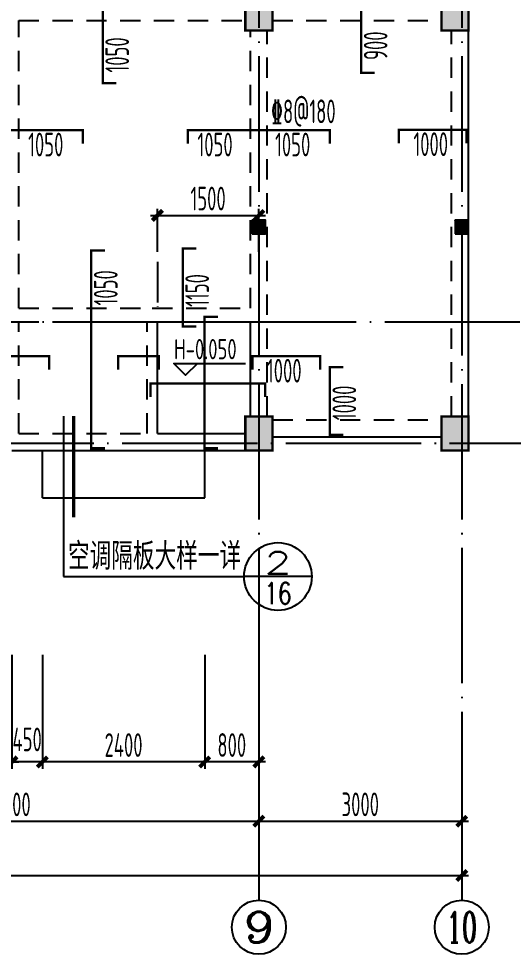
# Model space of a CAD drawing. Extents: x -472319 to -112444, y -516749 to -5704.
# Drawn here: x -249444 to -242132, y -254778 to -240960 of the extents above; entities that cross this region are included whole.
import ezdxf
from ezdxf.enums import TextEntityAlignment as Align

# ---------------------------------------------------------------- set-up
doc = ezdxf.new("R2010")
doc.units = 0
doc.header["$LTSCALE"] = 100
doc.header["$MEASUREMENT"] = 0
for name, pattern in [('3', [5, 3, -2]), ('CENTER', [2, 1.25, -0.25, 0.25, -0.25]), ('DOTE', [2.42, 2, -0.2, 0.02, -0.2])]:
    doc.linetypes.add(name, pattern=pattern)
for name, color, linetype in [('1301', 24, 'Continuous'), ('1305', 1, 'Continuous'), ('1306', 94, 'Continuous'), ('1307', 7, 'Continuous'), ('AXIS', 3, 'Continuous'), ('AXIS_TEXT', 7, 'Continuous'), ('COLUMN', 9, 'Continuous'), ('DIM_IDEN', 3, 'Continuous'), ('DOTE', 1, 'CENTER'), ('PUB_TEXT', 7, 'Continuous'), ('S_BEAM', 4, 'Continuous'), ('S_BEAMDASH', 134, '3'), ('S_CL', 2, 'Continuous'), ('坡道', 7, 'Continuous'), ('板标注', 221, 'Continuous')]:
    doc.layers.add(name, color=color, linetype=linetype)
doc.styles.add('_HZTXT', font='txt.shx', dxfattribs={"width": 0.35, "bigfont": 'hztxt.shx'})
doc.styles.add('_TCH_AXIS', font='COMPLEX', dxfattribs={"bigfont": 'GBCBIG'})
doc.styles.add('COMPLEX', font='COMPLEX')
doc.styles.add('HZ', font='tssdeng.shx', dxfattribs={"width": 0.6, "height": 350, "bigfont": 'a.shx'})
doc.styles.get("Standard").update_dxf_attribs({"font": 'tssdeng.shx', "width": 0.6, "bigfont": 'a.shx'})
doc.styles.add('TSSD_Rein', font='Tssdeng.shx', dxfattribs={"width": 0.7, "bigfont": 'hztxt.shx'})
doc.dimstyles.new('DIMN', dxfattribs={"dimtxt": 350, "dimasz": 150, "dimexe": 100, "dimexo": 100, "dimgap": 75, "dimtad": 1, "dimdec": 0, "dimzin": 0, "dimdsep": 46, "dimtxsty": 'HZ', "dimblk": 'ARCHTICK', "dimcen": 0.09, "dimdle": 100, "dimclrd": 3, "dimclre": 3, "dimclrt": 7, "dimazin": 2, "dimtfac": 1, "dimtdec": 0, "dimtmove": 2, "dimatfit": 3, "dimldrblk": 'ARCHTICK', "dimfxl": 1, "dimtolj": 1, "dimtzin": 0, "dimarcsym": 0})

# ---------------------------------------------------------------- blocks, each defined once
blk = doc.blocks.new('_ArchTick')
at = {"color": 0, "linetype": 'ByBlock', "const_width": 0.4}
blk.add_lwpolyline([(-0.5, -0.5), (0.5, 0.5)], dxfattribs=at)
blk = doc.blocks.new('*D1062')
at = {"layer": 'AXIS', "color": 3, "lineweight": -2, "transparency": 16777216}
for p, q in [((-253194, -251665), (-253194, -252913)), ((-245894, -251665), (-245894, -252913)), ((-253294, -252813), (-245794, -252813))]:
    blk.add_line(p, q, dxfattribs=at)
at = {"layer": 'Defpoints', "color": 0, "transparency": 16777216}
for p in [(-253194, -251565), (-245894, -251565), (-245894, -252813)]:
    blk.add_point(p, dxfattribs=at)
at = {"layer": 'AXIS', "color": 3, "lineweight": -2, "transparency": 16777216, "xscale": 150, "yscale": 150, "zscale": 150, "rotation": 180}
blk.add_blockref('_ArchTick', (-253194, -252813), dxfattribs=at)
at = {"layer": 'AXIS', "color": 3, "lineweight": -2, "transparency": 16777216, "xscale": 150, "yscale": 150, "zscale": 150}
blk.add_blockref('_ArchTick', (-245894, -252813), dxfattribs=at)
at = {"layer": 'AXIS', "color": 7, "transparency": 16777216, "insert": (-249544, -252563), "char_height": 350, "attachment_point": 5, "style": 'HZ'}
blk.add_mtext('\\A1;7300', dxfattribs=at)
blk = doc.blocks.new('*D1063')
at = {"layer": 'AXIS', "color": 3, "lineweight": -2, "transparency": 16777216}
for p, q in [((-245894, -251665), (-245894, -252913)), ((-242894, -251665), (-242894, -252913)), ((-245994, -252813), (-242794, -252813))]:
    blk.add_line(p, q, dxfattribs=at)
at = {"layer": 'Defpoints', "color": 0, "transparency": 16777216}
for p in [(-245894, -251565), (-242894, -251565), (-242894, -252813)]:
    blk.add_point(p, dxfattribs=at)
at = {"layer": 'AXIS', "color": 3, "lineweight": -2, "transparency": 16777216, "xscale": 150, "yscale": 150, "zscale": 150, "rotation": 180}
blk.add_blockref('_ArchTick', (-245894, -252813), dxfattribs=at)
at = {"layer": 'AXIS', "color": 3, "lineweight": -2, "transparency": 16777216, "xscale": 150, "yscale": 150, "zscale": 150}
blk.add_blockref('_ArchTick', (-242894, -252813), dxfattribs=at)
at = {"layer": 'AXIS', "color": 7, "transparency": 16777216, "insert": (-244394, -252563), "char_height": 350, "attachment_point": 5, "style": 'HZ'}
blk.add_mtext('\\A1;3000', dxfattribs=at)
blk = doc.blocks.new('*D1064')
at = {"layer": 'AXIS', "color": 3, "lineweight": -2, "transparency": 16777216}
for p, q in [((-302694, -251665), (-302694, -253713)), ((-242894, -251665), (-242894, -253713)), ((-302794, -253613), (-242794, -253613))]:
    blk.add_line(p, q, dxfattribs=at)
at = {"layer": 'Defpoints', "color": 0, "transparency": 16777216}
for p in [(-302694, -251565), (-242894, -251565), (-242894, -253613)]:
    blk.add_point(p, dxfattribs=at)
at = {"layer": 'AXIS', "color": 3, "lineweight": -2, "transparency": 16777216, "xscale": 150, "yscale": 150, "zscale": 150, "rotation": 180}
blk.add_blockref('_ArchTick', (-302694, -253613), dxfattribs=at)
at = {"layer": 'AXIS', "color": 3, "lineweight": -2, "transparency": 16777216, "xscale": 150, "yscale": 150, "zscale": 150}
blk.add_blockref('_ArchTick', (-242894, -253613), dxfattribs=at)
at = {"layer": 'AXIS', "color": 7, "transparency": 16777216, "insert": (-272794, -253363), "char_height": 350, "attachment_point": 5, "style": 'HZ'}
blk.add_mtext('\\A1;59800', dxfattribs=at)
blk = doc.blocks.new('_AXISO')
blk.add_circle((0, 0), 0.5)
at = {"layer": 'AXIS_TEXT', "style": 'COMPLEX', "width": 1.041667}
blk.add_attdef('A', text='', height=0.56, dxfattribs=at).set_placement((-0.25, -0.28), (0.25, -0.28), align=Align.FIT)
blk = doc.blocks.new('*D1070')
at = {"layer": '1301', "color": 3, "lineweight": -2, "transparency": 16777216}
for p, q in [((-246694, -250355), (-246694, -252037)), ((-245894, -250355), (-245894, -252037)), ((-245794, -251937), (-246794, -251937))]:
    blk.add_line(p, q, dxfattribs=at)
at = {"layer": 'Defpoints', "color": 0, "transparency": 16777216}
for p in [(-246694, -250255), (-245894, -250255), (-246694, -251937)]:
    blk.add_point(p, dxfattribs=at)
at = {"layer": '1301', "color": 3, "lineweight": -2, "transparency": 16777216, "xscale": 150, "yscale": 150, "zscale": 150, "rotation": 180}
blk.add_blockref('_ArchTick', (-246694, -251937), dxfattribs=at)
at = {"layer": '1301', "color": 3, "lineweight": -2, "transparency": 16777216, "xscale": 150, "yscale": 150, "zscale": 150}
blk.add_blockref('_ArchTick', (-245894, -251937), dxfattribs=at)
at = {"layer": '1301', "color": 7, "transparency": 16777216, "insert": (-246294, -251687), "char_height": 350, "attachment_point": 5, "style": 'HZ'}
blk.add_mtext('\\A1;800', dxfattribs=at)
blk = doc.blocks.new('*D1104')
at = {"layer": '1301', "color": 3, "lineweight": -2, "transparency": 16777216}
for p, q in [((-249094, -250355), (-249094, -252037)), ((-246694, -250355), (-246694, -252037)), ((-246594, -251937), (-249194, -251937))]:
    blk.add_line(p, q, dxfattribs=at)
at = {"layer": 'Defpoints', "color": 0, "transparency": 16777216}
for p in [(-249094, -250255), (-246694, -250255), (-249094, -251937)]:
    blk.add_point(p, dxfattribs=at)
at = {"layer": '1301', "color": 3, "lineweight": -2, "transparency": 16777216, "xscale": 150, "yscale": 150, "zscale": 150, "rotation": 180}
blk.add_blockref('_ArchTick', (-249094, -251937), dxfattribs=at)
at = {"layer": '1301', "color": 3, "lineweight": -2, "transparency": 16777216, "xscale": 150, "yscale": 150, "zscale": 150}
blk.add_blockref('_ArchTick', (-246694, -251937), dxfattribs=at)
at = {"layer": '1301', "color": 7, "transparency": 16777216, "insert": (-247894, -251687), "char_height": 350, "attachment_point": 5, "style": 'HZ'}
blk.add_mtext('\\A1;2400', dxfattribs=at)
blk = doc.blocks.new('*D1105')
at = {"layer": '1301', "color": 3, "lineweight": -2, "transparency": 16777216}
for p, q in [((-249544, -250355), (-249544, -252037)), ((-249094, -250355), (-249094, -252037)), ((-248994, -251937), (-249644, -251937))]:
    blk.add_line(p, q, dxfattribs=at)
at = {"layer": 'Defpoints', "color": 0, "transparency": 16777216}
for p in [(-249544, -250255), (-249094, -250255), (-249544, -251937)]:
    blk.add_point(p, dxfattribs=at)
at = {"layer": '1301', "color": 3, "lineweight": -2, "transparency": 16777216, "xscale": 150, "yscale": 150, "zscale": 150, "rotation": 180}
blk.add_blockref('_ArchTick', (-249544, -251937), dxfattribs=at)
at = {"layer": '1301', "color": 3, "lineweight": -2, "transparency": 16777216, "xscale": 150, "yscale": 150, "zscale": 150}
blk.add_blockref('_ArchTick', (-249094, -251937), dxfattribs=at)
at = {"layer": '1301', "color": 7, "transparency": 16777216, "insert": (-249319, -251604), "char_height": 350, "attachment_point": 5, "style": 'HZ'}
blk.add_mtext('\\A1;450', dxfattribs=at)
blk = doc.blocks.new('*D1108')
at = {"layer": '1301', "color": 3, "lineweight": -2, "transparency": 16777216}
for p, q in [((-249994, -250355), (-249994, -252037)), ((-249544, -250355), (-249544, -252037)), ((-250094, -251937), (-249444, -251937))]:
    blk.add_line(p, q, dxfattribs=at)
at = {"layer": 'Defpoints', "color": 0, "transparency": 16777216}
for p in [(-249994, -250255), (-249544, -250255), (-249544, -251937)]:
    blk.add_point(p, dxfattribs=at)
at = {"layer": '1301', "color": 3, "lineweight": -2, "transparency": 16777216, "xscale": 150, "yscale": 150, "zscale": 150, "rotation": 180}
blk.add_blockref('_ArchTick', (-249994, -251937), dxfattribs=at)
at = {"layer": '1301', "color": 3, "lineweight": -2, "transparency": 16777216, "xscale": 150, "yscale": 150, "zscale": 150}
blk.add_blockref('_ArchTick', (-249544, -251937), dxfattribs=at)
at = {"layer": '1301', "color": 7, "transparency": 16777216, "insert": (-249769, -251175), "char_height": 350, "attachment_point": 5, "style": 'HZ'}
blk.add_mtext('\\A1;450', dxfattribs=at)
blk = doc.blocks.new('*D2594')
at = {"layer": '1306', "color": 3, "lineweight": -2, "transparency": 16777216}
for p, q in [((-247494, -243866), (-245794, -243866)), ((-247394, -244404), (-247394, -243766)), ((-245894, -244404), (-245894, -243766))]:
    blk.add_line(p, q, dxfattribs=at)
at = {"layer": 'Defpoints', "color": 0, "transparency": 16777216}
for p in [(-245894, -243866), (-247394, -244504), (-245894, -244504)]:
    blk.add_point(p, dxfattribs=at)
at = {"layer": '1306', "color": 3, "lineweight": -2, "transparency": 16777216, "xscale": 150, "yscale": 150, "zscale": 150, "rotation": 180}
blk.add_blockref('_ArchTick', (-247394, -243866), dxfattribs=at)
at = {"layer": '1306', "color": 3, "lineweight": -2, "transparency": 16777216, "xscale": 150, "yscale": 150, "zscale": 150}
blk.add_blockref('_ArchTick', (-245894, -243866), dxfattribs=at)
at = {"layer": '1306', "color": 7, "transparency": 16777216, "insert": (-246644, -243616), "char_height": 350, "attachment_point": 5, "style": 'HZ'}
blk.add_mtext('\\A1;1500', dxfattribs=at)

msp = doc.modelspace()

# ---------------------------------------------------------------- hatches: boundary and pattern name
at = {"layer": 'COLUMN'}
h = msp.add_hatch(dxfattribs=at)
h.set_pattern_fill('ANSI31', color=0)
h.set_pattern_definition([(45, (-297031.33058, -58396.89142), (-0.08838834765, 0.08838834765), [])])
h.paths.add_polyline_path([(-245993.831, -244134.891), (-245793.831, -244134.891), (-245793.831, -243934.891), (-245993.831, -243934.891)])
h = msp.add_hatch(dxfattribs=at)
h.set_pattern_fill('ANSI31', color=0)
h.set_pattern_definition([(45, (-294031.33058, -58396.89142), (-0.08838834765, 0.08838834765), [])])
h.paths.add_polyline_path([(-242993.831, -244134.891), (-242793.831, -244134.891), (-242793.831, -243934.891), (-242993.831, -243934.891)])
at = {"layer": 'S_CL'}
h = msp.add_hatch(dxfattribs=at)
h.set_pattern_fill('ANSI31', color=256)
h.set_pattern_definition([(45, (114544.49969, 398805.50098), (-0.088388347648, 0.088388347648), [])])
h.paths.add_polyline_path([(-299493.831, -232834.889), (-299493.831, -232334.889), (-299893.831, -232334.889), (-299893.831, -232834.889)])
h.paths.add_polyline_path([(-299493.831, -238934.89), (-299493.831, -238534.89), (-299893.831, -238534.89), (-299893.831, -238934.89)])
h.paths.add_polyline_path([(-299493.831, -241134.89), (-299493.831, -240734.89), (-299893.831, -240734.89), (-299893.831, -241134.89)])
h.paths.add_polyline_path([(-299493.831, -247334.89), (-299493.831, -246834.89), (-299893.831, -246834.89), (-299893.831, -247334.89)])
h.paths.add_polyline_path([(-302393.831, -232834.889), (-302393.831, -232334.889), (-302793.831, -232334.889), (-302793.831, -232834.889)])
h.paths.add_polyline_path([(-302393.831, -238934.89), (-302393.831, -238534.89), (-302793.831, -238534.89), (-302793.831, -238934.89)])
h.paths.add_polyline_path([(-302393.831, -241134.89), (-302393.831, -240734.89), (-302793.831, -240734.89), (-302793.831, -241134.89)])
h.paths.add_polyline_path([(-302393.831, -247334.89), (-302393.831, -246834.89), (-302793.831, -246834.89), (-302793.831, -247334.89)])
h.paths.add_polyline_path([(-242793.829, -247334.89), (-242793.829, -246834.89), (-243193.829, -246834.89), (-243193.829, -247334.89)])
h.paths.add_polyline_path([(-245693.829, -247334.89), (-245693.829, -246834.89), (-246093.829, -246834.89), (-246093.829, -247334.89)])
h.paths.add_polyline_path([(-252993.829, -247334.89), (-252993.829, -246934.89), (-253393.829, -246934.89), (-253393.829, -247334.89)])
h.paths.add_polyline_path([(-260293.829, -247334.89), (-260293.829, -246934.89), (-260693.829, -246934.89), (-260693.829, -247334.89)])
h.paths.add_polyline_path([(-267593.829, -247334.89), (-267593.829, -246834.89), (-267993.829, -246834.89), (-267993.829, -247334.89)])
h.paths.add_polyline_path([(-277593.831, -247334.89), (-277593.831, -246834.89), (-277993.831, -246834.89), (-277993.831, -247334.89)])
h.paths.add_polyline_path([(-284893.831, -247334.89), (-284893.831, -246934.89), (-285293.831, -246934.89), (-285293.831, -247334.89)])
h.paths.add_polyline_path([(-292193.831, -247334.89), (-292193.831, -246934.89), (-292593.831, -246934.89), (-292593.831, -247334.89)])
h.paths.add_polyline_path([(-242793.829, -232834.889), (-242793.829, -232334.889), (-243193.829, -232334.889), (-243193.829, -232834.889)])
h.paths.add_polyline_path([(-242793.829, -238934.89), (-242793.829, -238534.89), (-243193.829, -238534.89), (-243193.829, -238934.89)])
h.paths.add_polyline_path([(-242793.829, -241134.89), (-242793.829, -240734.89), (-243193.829, -240734.89), (-243193.829, -241134.89)])
h.paths.add_polyline_path([(-245693.829, -232834.889), (-245693.829, -232334.889), (-246093.829, -232334.889), (-246093.829, -232834.889)])
h.paths.add_polyline_path([(-245693.829, -238934.89), (-245693.829, -238534.89), (-246093.829, -238534.89), (-246093.829, -238934.89)])
h.paths.add_polyline_path([(-245693.829, -241134.89), (-245693.829, -240734.89), (-246093.829, -240734.89), (-246093.829, -241134.89)])
h.paths.add_polyline_path([(-252993.829, -232734.889), (-252993.829, -232334.889), (-253393.829, -232334.889), (-253393.829, -232734.889)])
h.paths.add_polyline_path([(-260293.829, -232734.889), (-260293.829, -232334.889), (-260693.829, -232334.889), (-260693.829, -232734.889)])
h.paths.add_polyline_path([(-267593.829, -232734.889), (-267593.829, -232334.889), (-267993.829, -232334.889), (-267993.829, -232734.889)])
h.paths.add_polyline_path([(-270593.829, -232834.889), (-270593.829, -232334.889), (-270993.829, -232334.889), (-270993.829, -232834.889)])
h.paths.add_polyline_path([(-277593.831, -232834.889), (-277593.831, -232334.889), (-277993.831, -232334.889), (-277993.831, -232834.889)])
h.paths.add_polyline_path([(-284893.831, -232734.889), (-284893.831, -232334.889), (-285293.831, -232334.889), (-285293.831, -232734.889)])
h.paths.add_polyline_path([(-292193.831, -232734.889), (-292193.831, -232334.889), (-292593.831, -232334.889), (-292593.831, -232734.889)])
h.paths.add_polyline_path([(-260293.829, -238934.89), (-260293.829, -238534.89), (-260693.829, -238534.89), (-260693.829, -238934.89)])
h.paths.add_polyline_path([(-260293.829, -241134.89), (-260293.829, -240734.89), (-260693.829, -240734.89), (-260693.829, -241134.89)])
h.paths.add_polyline_path([(-267593.829, -238934.89), (-267593.829, -238534.89), (-267993.829, -238534.89), (-267993.829, -238934.89)])
h.paths.add_polyline_path([(-267593.829, -241134.89), (-267593.829, -240734.89), (-267993.829, -240734.89), (-267993.829, -241134.89)])
h.paths.add_polyline_path([(-270593.829, -238934.89), (-270593.829, -238434.89), (-270993.829, -238434.89), (-270993.829, -238934.89)])
h.paths.add_polyline_path([(-277593.831, -238934.89), (-277593.831, -238434.89), (-277993.831, -238434.89), (-277993.831, -238934.89)])
h.paths.add_polyline_path([(-277593.831, -241134.89), (-277593.831, -240734.89), (-277993.831, -240734.89), (-277993.831, -241134.89)])
h.paths.add_polyline_path([(-284893.831, -238934.89), (-284893.831, -238534.89), (-285293.831, -238534.89), (-285293.831, -238934.89)])
h.paths.add_polyline_path([(-284893.831, -241134.89), (-284893.831, -240734.89), (-285293.831, -240734.89), (-285293.831, -241134.89)])

# ---------------------------------------------------------------- linework, layer by layer
for q in [(-249093.829, -247334.89), (-246693.829, -248034.89)]:
    msp.add_line((-249093.829, -248034.89), q)
at = {"layer": '1305', "const_width": 35}
for points in [[(-244180.329, -241759.891), (-244380.329, -241759.891), (-244380.329, -236304.89), (-244180.329, -236304.89)], [(-248001.333, -241909.891), (-248201.333, -241909.891), (-248201.333, -237759.891), (-248001.333, -237759.891)], [(-250593.829, -242804.891), (-250593.829, -242604.891), (-248493.829, -242604.891), (-248493.829, -242804.891)], [(-246943.829, -242804.891), (-246943.829, -242604.891), (-244843.829, -242604.892), (-244843.829, -242804.892)], [(-243823.829, -242799.322), (-243823.829, -242599.322), (-242823.829, -242599.322), (-242823.829, -242799.322)], [(-248170.329, -247304.892), (-248370.329, -247304.892), (-248370.329, -244384.891), (-248170.329, -244384.891)], [(-246818.829, -245504.892), (-247018.829, -245504.891), (-247018.829, -244354.891), (-246818.829, -244354.892)], [(-246498.832, -247304.892), (-246698.832, -247304.892), (-246698.829, -245364.891), (-246498.829, -245364.891)], [(-250093.829, -246144.892), (-250093.829, -245944.892), (-248993.829, -245944.892), (-248993.829, -246144.892)], [(-247973.829, -246144.891), (-247973.829, -245944.891), (-247373.829, -245944.892), (-247373.829, -246144.892)], [(-245988.833, -246144.891), (-245988.833, -245944.891), (-244988.833, -245944.892), (-244988.833, -246144.892)], [(-244643.829, -247104.89), (-244843.829, -247104.89), (-244843.829, -246104.89), (-244643.829, -246104.89)], [(-247493.829, -246545.392), (-247493.829, -246345.392), (-245798.829, -246345.392), (-245798.829, -246545.392)]]:
    msp.add_lwpolyline(points, dxfattribs=at)
at = {"layer": 'AXIS'}
for p, q in [((-245893.829, -251565.282), (-245893.829, -253977.578)), ((-242893.829, -251565.282), (-242893.829, -253977.578))]:
    msp.add_line(p, q, dxfattribs=at)
at = {"layer": 'COLUMN', "color": 0}
for points in [[(-245993.831, -244134.891), (-245793.831, -244134.891), (-245793.831, -243934.891), (-245993.831, -243934.891)], [(-242993.831, -244134.891), (-242793.831, -244134.891), (-242793.831, -243934.891), (-242993.831, -243934.891)]]:
    msp.add_lwpolyline(points, close=True, dxfattribs=at)
at = {"layer": 'DIM_IDEN'}
for p, q in [((-248779.322, -246829.346), (-248779.322, -249198.238)), ((-248779.322, -249198.238), (-246111.543, -249198.238)), ((-245111.543, -249198.238), (-246111.543, -249198.238))]:
    msp.add_line(p, q, dxfattribs=at)
at = {"layer": 'DIM_IDEN', "const_width": 50}
msp.add_lwpolyline([(-248629.322, -246829.346), (-248629.322, -248323.191)], dxfattribs=at)
at = {"layer": 'DIM_IDEN'}
msp.add_circle((-245611.543, -249198.238), 500, dxfattribs=at)
at = {"layer": 'DOTE', "linetype": 'DOTE', "ltscale": 10}
for p, q in [((-245893.829, -229415.242), (-245893.829, -251565.282)), ((-242893.829, -229415.242), (-242893.829, -251565.282)), ((-299693.829, -245434.892), (-240586, -245434.892)), ((-241075.018, -247234.89), (-304367.647, -247234.89))]:
    msp.add_line(p, q, dxfattribs=at)
at = {"layer": 'DOTE', "linetype": 'DOTE', "ltscale": 3}
msp.add_line((-247393.827, -244550.695), (-247393.827, -245234.891), dxfattribs=at)
at = {"layer": 'S_BEAM'}
for p, q in [((-242793.829, -246834.89), (-242793.829, -241134.89)), ((-247393.829, -245434.891), (-246018.829, -245434.891)), ((-247393.829, -247084.89), (-247393.829, -245434.891)), ((-246018.829, -246834.89), (-246018.829, -245434.891)), ((-247393.829, -247084.89), (-246093.829, -247084.89)), ((-245693.829, -247134.89), (-243193.829, -247134.89)), ((-249543.829, -247334.89), (-247468.829, -247334.89)), ((-247468.829, -247334.89), (-246093.829, -247334.89))]:
    msp.add_line(p, q, dxfattribs=at)
at = {"layer": 'S_BEAMDASH'}
for p, q in [((-249443.829, -240984.89), (-246093.829, -240984.89)), ((-249443.829, -245234.891), (-249443.829, -240984.89)), ((-245693.829, -240984.89), (-243193.829, -240984.89)), ((-246018.829, -245234.891), (-246018.829, -241134.89)), ((-245768.829, -245334.891), (-245768.829, -241134.89)), ((-243043.829, -246834.89), (-243043.829, -241134.89)), ((-249443.829, -245234.891), (-247468.829, -245234.891)), ((-247468.829, -245234.891), (-246018.829, -245234.891)), ((-245768.829, -246834.89), (-245768.829, -245334.891)), ((-249443.829, -247084.89), (-249443.829, -245434.891)), ((-249443.829, -245434.891), (-247543.829, -245434.891)), ((-247543.829, -247084.89), (-247543.829, -245434.891)), ((-245693.829, -246884.89), (-243193.829, -246884.89)), ((-249443.829, -247084.89), (-247543.829, -247084.89))]:
    msp.add_line(p, q, dxfattribs=at)
at = {"layer": 'S_CL', "const_width": 35}
for points in [[(-245693.829, -241134.89), (-245693.829, -240734.89), (-246093.829, -240734.89), (-246093.829, -241134.89)], [(-242793.829, -241134.89), (-242793.829, -240734.89), (-243193.829, -240734.89), (-243193.829, -241134.89)], [(-245693.829, -247334.89), (-245693.829, -246834.89), (-246093.829, -246834.89), (-246093.829, -247334.89)], [(-242793.829, -247334.89), (-242793.829, -246834.89), (-243193.829, -246834.89), (-243193.829, -247334.89)]]:
    msp.add_lwpolyline(points, close=True, dxfattribs=at)
at = {"layer": '坡道'}
msp.add_line((-246693.829, -248034.89), (-246693.829, -247334.89), dxfattribs=at)
at = {"layer": '板标注'}
msp.add_lwpolyline([(-246801.761, -246051.322), (-246976.761, -246226.322), (-247151.761, -246051.322), (-246090.827, -246051.322)], dxfattribs=at)

# ---------------------------------------------------------------- block references
at = {"layer": 'AXIS'}
ref = msp.add_blockref('_AXISO', (-245893.829, -254377.578), dxfattribs=dict(at, xscale=800, yscale=800, zscale=800))
ref.add_attrib('A', '9', dxfattribs={"layer": 'AXIS_TEXT', "height": 452.548, "style": '_TCH_AXIS', "width": 1.5}).set_placement((-246120.103, -254603.852), (-245667.554, -254603.852), align=Align.FIT)
ref = msp.add_blockref('_AXISO', (-242893.829, -254377.578), dxfattribs=dict(at, xscale=800, yscale=800, zscale=800))
ref.add_attrib('A', '10', dxfattribs={"layer": 'AXIS_TEXT', "height": 452.5483, "style": '_TCH_AXIS', "width": 0.724138}).set_placement((-243120.103, -254603.852), (-242667.554, -254603.852), align=Align.FIT)

# ---------------------------------------------------------------- texts
at = {"layer": '1306', "width": 0.6}
for s, p in [('1050', (-247812.934, -241754.891)), ('900', (-243991.93, -241569.891)), ('1050', (-247981.93, -245194.891)), ('1150', (-246630.43, -245214.891)), ('1000', (-244455.43, -246889.89))]:
    msp.add_text(s, height=350, rotation=90, dxfattribs=at).set_placement(p)
for s, p in [('1000', (-243608.829, -242987.722)), ('1050', (-249303.829, -242993.292)), ('1050', (-246801.329, -242993.292)), ('1050', (-245653.829, -242993.292)), ('1000', (-245773.833, -246333.291))]:
    msp.add_text(s, height=350, dxfattribs=at).set_placement(p)
at = {"layer": '1307', "width": 0.6}
msp.add_text('\x848@180', height=350, dxfattribs=at).set_placement((-245716.329, -242503.292))
at = {"layer": 'PUB_TEXT', "style": '_HZTXT', "width": 0.8}
msp.add_text('空调隔板大样一详', height=400, dxfattribs=at).set_placement((-248716.11, -249098.238))
at = {"layer": 'PUB_TEXT', "style": '_HZTXT'}
for s, height, width, p, p2 in [('2', 321.994, 1.875, (-245812.789, -249157.988), (-245410.297, -249157.988)), ('16', 321.9938, 0.905172, (-245812.789, -249608.639), (-245410.297, -249608.639))]:
    msp.add_text(s, height=height, dxfattribs=dict(at, width=width)).set_placement(p, p2, align=Align.FIT)
at = {"layer": '板标注', "style": 'TSSD_Rein', "width": 0.7}
msp.add_text('H-0.050', height=300, dxfattribs=at).set_placement((-247148.179, -245990.411))

# ---------------------------------------------------------------- dimensions: what is measured, and where the dimension line sits
at = {"layer": '1301', "color": 7}
dim = msp.add_linear_dim(base=(-249543.829, -251936.781), p1=(-249993.829, -250254.539), p2=(-249543.829, -250254.539), angle=180, dimstyle='DIMN', override={"dimfxl": 100}, dxfattribs=at)
dim.commit()
dim.dimension.update_dxf_attribs({"geometry": '*D1108', "text_midpoint": (-249768.829, -251175), "dimtype": 160})
dim = msp.add_linear_dim(base=(-249543.829, -251936.781), p1=(-249093.829, -250254.539), p2=(-249543.829, -250254.539), dimstyle='DIMN', override={"dimfxl": 100}, dxfattribs=at)
dim.commit()
dim.dimension.update_dxf_attribs({"geometry": '*D1105', "text_midpoint": (-249318.829, -251603.5), "dimtype": 160})
for base, p1, p2, picture, middle in [((-249093.829, -251936.781), (-246693.829, -250254.539), (-249093.829, -250254.539), '*D1104', (-247893.829, -251686.781)), ((-246693.829, -251936.781), (-245893.829, -250254.539), (-246693.829, -250254.539), '*D1070', (-246293.829, -251686.781))]:
    dim = msp.add_linear_dim(base=base, p1=p1, p2=p2, dimstyle='DIMN', override={"dimfxl": 100}, dxfattribs=at)
    dim.commit()
    dim.dimension.update_dxf_attribs({"geometry": picture, "text_midpoint": middle})
at = {"layer": '1306', "color": 7}
dim = msp.add_linear_dim(base=(-245893.829, -243866.499), p1=(-247393.827, -244504.39), p2=(-245893.829, -244504.39), angle=180, dimstyle='DIMN', override={"dimfxl": 100}, dxfattribs=at)
dim.commit()
dim.dimension.update_dxf_attribs({"geometry": '*D2594', "text_midpoint": (-246643.828, -243616.499)})
at = {"layer": 'AXIS'}
for p1, p2, distance, picture, middle in [((-302693.829, -251565.282), (-242893.829, -251565.282), -2048, '*D1064', (-272793.829, -253363.282)), ((-253193.829, -251565.282), (-245893.829, -251565.282), -1248, '*D1062', (-249543.829, -252563.282)), ((-245893.829, -251565.282), (-242893.829, -251565.282), -1248, '*D1063', (-244393.829, -252563.282))]:
    dim = msp.add_aligned_dim(p1=p1, p2=p2, distance=distance, dimstyle='DIMN', dxfattribs=at)
    dim.commit()
    dim.dimension.update_dxf_attribs({"geometry": picture, "text_midpoint": middle})

doc.saveas('drawing.dxf')
